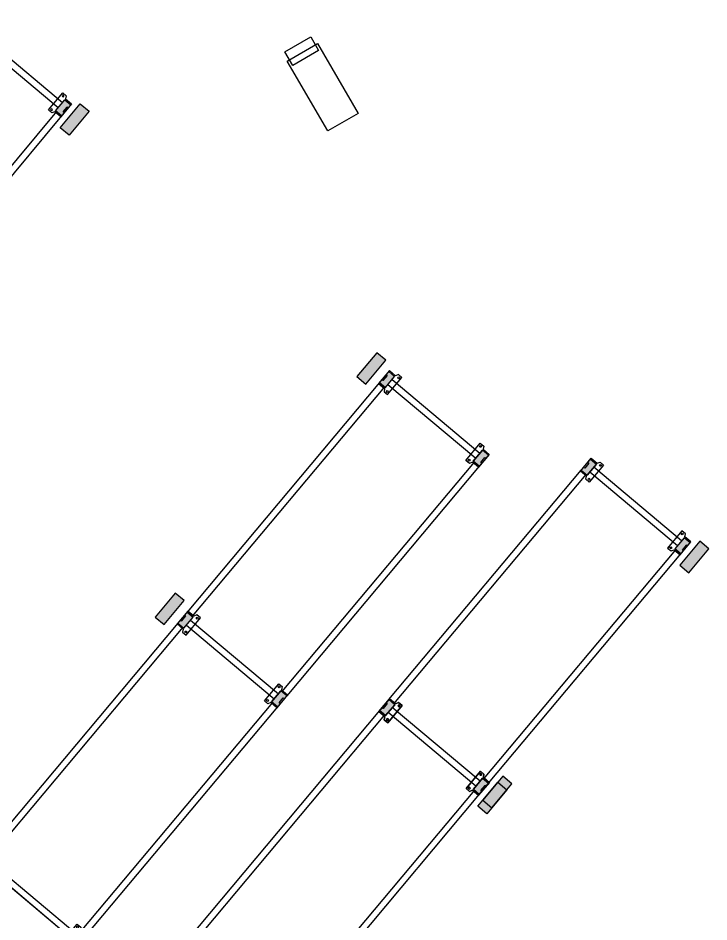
# Model space of a CAD drawing. Header units: metres. Extents: x 822482 to 822767, y 9662202 to 9662512.
# Drawn here: x 822707.57 to 822712.88, y 9662398.62 to 9662405.56 of the extents above; entities that cross this region are included whole.
import ezdxf

# ---------------------------------------------------------------- set-up
doc = ezdxf.new("R2010")
doc.units = ezdxf.units.M
doc.layers.add('ARQ_NE_COTAS', color=7, linetype='Continuous', true_color=0x000000)
doc.layers.add('ARQ_NE_EQUIPAMENTOS', color=7, linetype='Continuous')
doc.layers.add('wbc_gond_planta', color=7, linetype='Continuous')
doc.layers.add('ARQ_NE_PORTAPALLETS', color=251, linetype='Continuous', lineweight=0)

# ---------------------------------------------------------------- blocks, each defined once
blk = doc.blocks.new('protetor')
blk.add_hatch(color=8).paths.add_polyline_path([(-3.5, -5), (-3.5, -14), (20.5, -14), (20.5, -5)])
at = {"color": 8}
blk.add_lwpolyline([(-3.5, -5), (-3.5, -14), (20.5, -14), (20.5, -5)], close=True, dxfattribs=at)
blk = doc.blocks.new('100100T11R230100')
at = {"layer": 'wbc_gond_planta'}
for points in [[(3, -1), (3, 0), (0, 0), (0, -6), (11, -6), (11, 0), (8, 0), (8, -1)], [(244, -1), (244, 0), (241, 0), (241, -6), (252, -6), (252, 0), (249, 0), (249, -1)], [(8, -99), (8, -100), (11, -100), (11, -94), (0, -94), (0, -100), (3, -100), (3, -99)], [(249, -99), (249, -100), (252, -100), (252, -94), (241, -94), (241, -100), (244, -100), (244, -99)]]:
    blk.add_hatch(color=8, dxfattribs=at).paths.add_polyline_path(points)
at = {"layer": 'wbc_gond_planta', "color": 8, "linetype": 'Continuous'}
for p, q in [((-0.9759548485362757, 0), (11.97604515146395, 0)), ((-0.9759548485362757, -6.0145163657171), (-0.9759548485362757, 0)), ((11.97604515146395, 0), (11.97604515146395, -6.014526026236581)), ((240.0240451514637, 0), (252.9760451514639, 0)), ((240.0240451514637, -6.0145163657171), (240.0240451514637, 0)), ((252.9760451514639, 0), (252.9760451514639, -6.014526026236581)), ((-3.09997742426367, -7.185541744968759), (-0.9759548485362757, -6.0145163657171)), ((11.97604515146395, -6.014526026237036), (14.10002257573615, -7.185542341804648)), ((237.9000225757363, -7.185541744968759), (240.0240451514637, -6.0145163657171)), ((252.9760451514639, -6.014526026237036), (255.1000225757361, -7.185542341804648)), ((-3.09997742426367, -10.69999999999982), (-3.09997742426367, -7.185541744968759)), ((14.10002257573615, -10.69999999999982), (-3.09997742426367, -10.69999999999982)), ((14.10002257573615, -7.185542341804648), (14.10002257573615, -10.69999999999982)), ((237.9000225757363, -10.69999999999982), (237.9000225757363, -7.185541744968759)), ((255.1000225757361, -10.69999999999982), (237.9000225757363, -10.69999999999982)), ((255.1000225757361, -7.185542341804648), (255.1000225757361, -10.69999999999982)), ((14.10002257573615, -89.30000000000018), (-3.09997742426367, -89.30000000000018)), ((-3.09997742426367, -89.30000000000018), (-3.09997742426367, -92.81445825503124)), ((14.10002257573615, -92.81445765819535), (14.10002257573615, -89.30000000000018)), ((255.1000225757361, -89.30000000000018), (237.9000225757363, -89.30000000000018)), ((237.9000225757363, -89.30000000000018), (237.9000225757363, -92.81445825503124)), ((255.1000225757361, -92.81445765819535), (255.1000225757361, -89.30000000000018)), ((-3.09997742426367, -92.81445825503124), (-0.9759548485362757, -93.9854836342829)), ((-0.9759548485362757, -93.9854836342829), (-0.9759548485362757, -100)), ((11.97604515146395, -93.98547397376296), (14.10002257573615, -92.81445765819535)), ((11.97604515146395, -100), (11.97604515146395, -93.98547397376342)), ((237.9000225757363, -92.81445825503124), (240.0240451514637, -93.9854836342829)), ((240.0240451514637, -93.9854836342829), (240.0240451514637, -100)), ((252.9760451514639, -93.98547397376296), (255.1000225757361, -92.81445765819535)), ((252.9760451514639, -100), (252.9760451514639, -93.98547397376342)), ((-0.9759548485362757, -100), (11.97604515146395, -100)), ((240.0240451514637, -100), (252.9760451514639, -100))]:
    blk.add_line(p, q, dxfattribs=at)
at = {"layer": 'wbc_gond_planta', "color": 8}
for p, q in [((3, 0), (0, 0)), ((0, 0), (0, -6)), ((3, -1), (3, 0)), ((8, 0), (8, -1)), ((8, 0), (11, 0)), ((11, 0), (241, 0)), ((11, 0), (11, -6)), ((244, 0), (241, 0)), ((241, 0), (241, -6)), ((244, -1), (244, 0)), ((249, 0), (249, -1)), ((249, 0), (252, 0)), ((252, 0), (252, -6)), ((11, -6), (0, -6)), ((8, -1), (3, -1)), ((3, -94), (3, -6)), ((8, -94), (8, -6)), ((11, -5), (241, -5)), ((252, -6), (241, -6)), ((249, -1), (244, -1)), ((244, -94), (244, -6)), ((249, -94), (249, -6)), ((0, -100), (0, -94)), ((11, -94), (0, -94)), ((11, -100), (11, -94)), ((11, -95), (241, -95)), ((241, -100), (241, -94)), ((252, -94), (241, -94)), ((252, -100), (252, -94)), ((3, -100), (0, -100)), ((8, -99), (3, -99)), ((3, -99), (3, -100)), ((8, -100), (8, -99)), ((8, -100), (11, -100)), ((11, -100), (241, -100)), ((244, -100), (241, -100)), ((249, -99), (244, -99)), ((244, -99), (244, -100)), ((249, -100), (249, -99)), ((249, -100), (252, -100))]:
    blk.add_line(p, q, dxfattribs=at)
for points in [[(3, -1), (3, 0), (0, 0), (0, -6), (11, -6), (11, 0), (8, 0), (8, -1)], [(244, -1), (244, 0), (241, 0), (241, -6), (252, -6), (252, 0), (249, 0), (249, -1)], [(8, -99), (8, -100), (11, -100), (11, -94), (0, -94), (0, -100), (3, -100), (3, -99)], [(249, -99), (249, -100), (252, -100), (252, -94), (241, -94), (241, -100), (244, -100), (244, -99)]]:
    blk.add_lwpolyline(points, close=True, dxfattribs=at)
for centre in [(-1.399977424263852, -9), (12.40002257573633, -9), (239.6000225757361, -9), (253.4000225757363, -9), (-1.399977424263852, -91), (12.40002257573633, -91), (239.6000225757361, -91), (253.4000225757363, -91)]:
    blk.add_circle(centre, 0.7000000000000001, dxfattribs=at)
blk = doc.blocks.new('A$C8f1b9c42')
at = {"layer": 'ARQ_NE_EQUIPAMENTOS', "transparency": 33554687}
for p, xscale, yscale, zscale, rotation in [((294.912561214529, -251.9473623409867), 0.01000000003719729, 0.01000000003719729, 0.01000000003719729, 90), ((292.2695202389732, -252.4280677502975), -0.01000000003719728, 0.01000000003719728, 0.01000000003719728, 270), ((292.2695202399045, -252.3180677499622), 0.01000000003719728, 0.01000000003719728, 0.01000000003719728, 270), ((294.9125612126663, -254.3573623457924), 0.01000000003719729, 0.01000000003719729, 0.01000000003719729, 90), ((298.0777080841362, -254.3573623457924), -0.01000000003719728, 0.01000000003719728, 0.01000000003719728, 270), ((292.2695202399045, -254.673988185823), 0.01000000003719728, 0.01000000003719728, 0.01000000003719728, 270)]:
    blk.add_blockref('protetor', p, dxfattribs=dict(at, xscale=xscale, yscale=yscale, zscale=zscale, rotation=rotation))
at = {"layer": 'ARQ_NE_PORTAPALLETS', "transparency": 33554687}
for p, xscale, yscale, zscale, rotation in [((293.889509848319, -249.5195827903226), 0.01000000003719729, 0.01000000003719729, 0.01000000003719729, 90), ((293.8895098492503, -251.9295828025788), 0.01000000003719729, 0.01000000003719729, 0.01000000003719729, 90), ((293.2694996306673, -252.4102891366929), -0.01000000003719728, 0.01000000003719728, 0.01000000003719728, 270), ((293.889509848319, -254.3395828092471), 0.01000000003719729, 0.01000000003719729, 0.01000000003719729, 90), ((299.077687474899, -254.3395837331191), -0.01000000003719728, 0.01000000003719728, 0.01000000003719728, 270), ((293.2694996306673, -252.3002891372889), 0.01000000003719728, 0.01000000003719728, 0.01000000003719728, 270)]:
    blk.add_blockref('100100T11R230100', p, dxfattribs=dict(at, xscale=xscale, yscale=yscale, zscale=zscale, rotation=rotation))

msp = doc.modelspace()

# ---------------------------------------------------------------- linework, layer by layer
at = {"layer": 'ARQ_NE_COTAS', "color": 1}
for points in [[(822709.6792957096, 9662405.198716346), (822709.6189003146, 9662405.302943502), (822709.817559659, 9662405.41805851), (822709.877955052, 9662405.31383135)], [(822709.9484198642, 9662404.694911119), (822709.6372416822, 9662405.231925845), (822709.8699854658, 9662405.366791394), (822710.1811636417, 9662404.829776667)]]:
    msp.add_lwpolyline(points, close=True, dxfattribs=at)

# ---------------------------------------------------------------- block references
at = {"ltscale": 10, "rotation": 140.0090103764572}
msp.add_blockref('A$C8f1b9c42', (822772.889044792, 9662018.469655523), dxfattribs=at)

doc.saveas('drawing.dxf')
